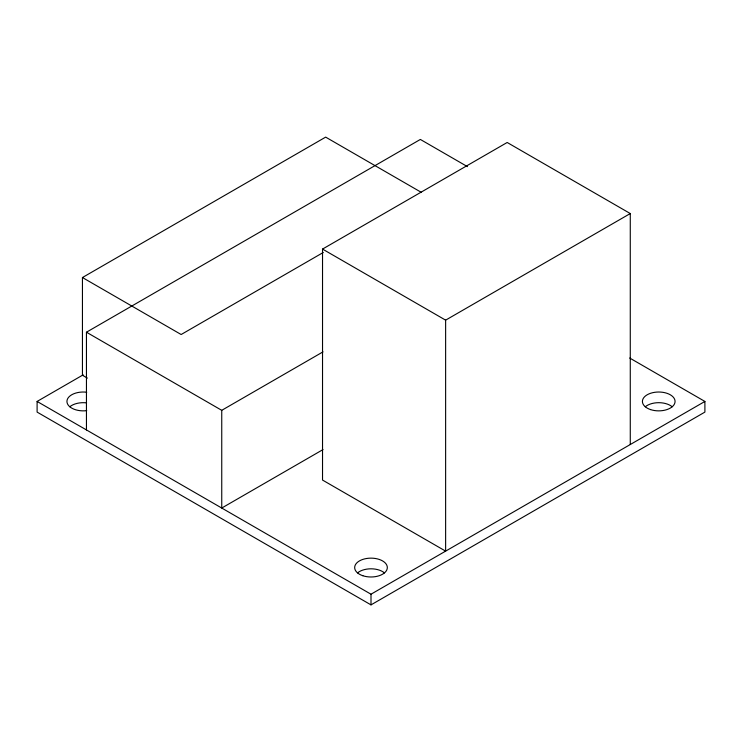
<?xml version="1.0" encoding="UTF-8"?>
<svg xmlns="http://www.w3.org/2000/svg" width="742" height="742" viewBox="0 0 742 742"><rect width="100%" height="100%" fill="white"/><g stroke="black" fill="none" stroke-linecap="round" stroke-linejoin="round"><path stroke-width="1.11" d="M87.38 378.105L82.445 375.257L82.445 277.536L325.655 137.122L421.4 192.401M86.452 429.933L86.452 332.212L420.352 139.44L467.451 166.635M629.698 358.024L704.9 401.441L704.9 412.098L371 604.878L37.1 412.098L37.1 401.441L83.225 374.812M630.273 213.548L445.627 320.154L445.627 551.13L322.529 480.065L322.529 249.08L507.176 142.483L630.273 213.548L630.273 444.523M323.271 252.475L181.15 334.521L82.445 277.536M86.452 332.212L221.747 410.326L323.02 351.856M323.02 449.578L221.747 508.047L221.747 410.326M37.1 401.441L371 594.212L704.9 401.441M322.529 249.08L445.627 320.154M371 594.212L371 604.878M86.731 410.651A16.324 9.423 0 0 1 66.938 401.441A16.324 9.423 0 0 1 86.731 392.23M645.29 406.764A16.324 9.423 0 0 1 672.187 406.764M357.551 572.889A16.324 9.423 0 0 1 384.449 572.889M69.813 406.764A16.324 9.423 0 0 1 86.61 402.878M362.838 575.727A16.324 9.423 0 0 0 387.324 567.565A16.324 9.423 0 0 0 362.838 559.403A16.324 9.423 0 0 0 362.838 575.727M650.576 409.603A16.324 9.423 0 0 0 675.062 401.441A16.324 9.423 0 0 0 650.576 393.279A16.324 9.423 0 0 0 650.576 409.603"/></g></svg>
